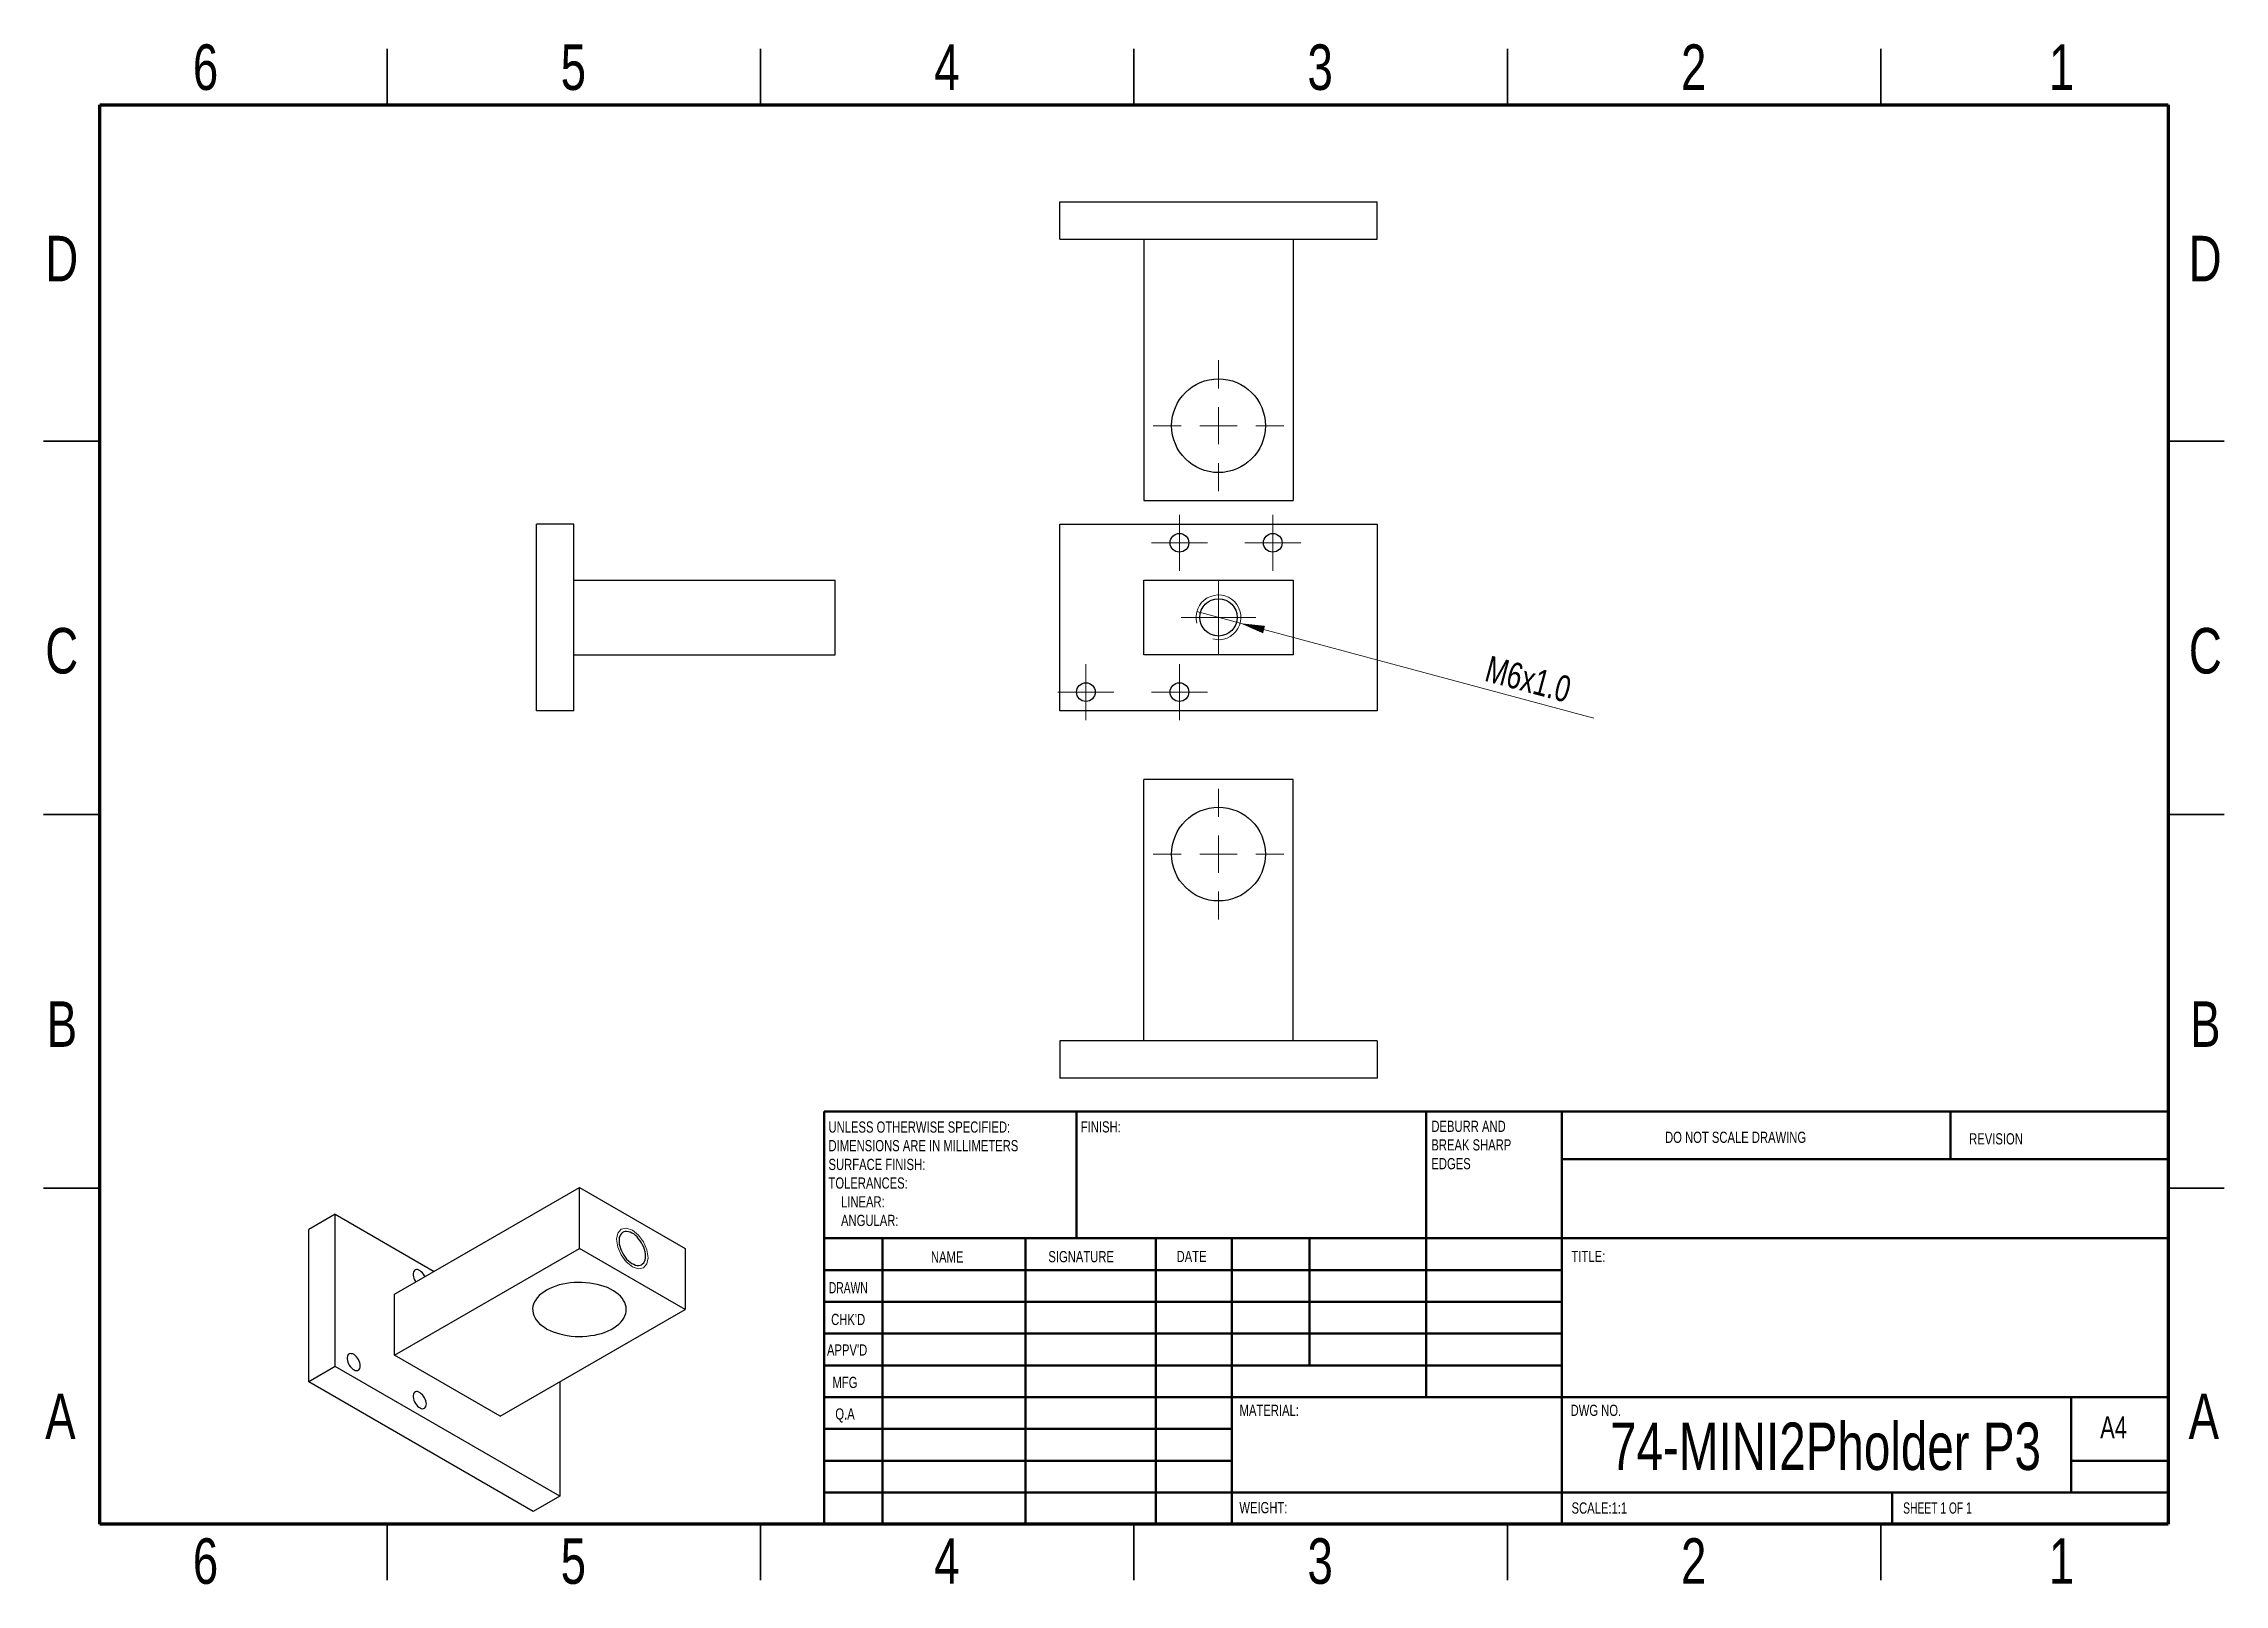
# Model space of a CAD drawing. Header units: inches. Extents: x 0.1 to 11.6, y 0.1 to 8.2.
import ezdxf

# ---------------------------------------------------------------- set-up
doc = ezdxf.new("R2010")
doc.units = ezdxf.units.IN
doc.header["$MEASUREMENT"] = 0
doc.styles.add('SLDTEXTSTYLE0', font='TXT', dxfattribs={"width": 0.75})
doc.styles.add('SLDTEXTSTYLE1', font='TXT', dxfattribs={"width": 0.686449})
doc.styles.add('SLDTEXTSTYLE2', font='TXT', dxfattribs={"width": 0.6875})
doc.dimstyles.new('SLDDIMSTYLE0', dxfattribs={"dimtxt": 0.137795, "dimasz": 0.13, "dimexe": 0, "dimexo": 0.0625, "dimgap": 0.034449, "dimtad": 1, "dimrnd": 1e-09, "dimzin": 4, "dimdsep": 46, "dimtxsty": 'SLDTEXTSTYLE0', "dimblk1": 'NONE', "dimsah": 1, "dimcen": 0, "dimadec": 0, "dimazin": 1, "dimtfac": 1, "dimtmove": 0, "dimatfit": 3, "dimldrblk": 'NONE', "dimfxl": 0, "dimfrac": 2, "dimtolj": 1, "dimtzin": 12, "dimarcsym": 0})

# ---------------------------------------------------------------- blocks, each defined once
blk = doc.blocks.new('SW_NOTE_0')
at = {"color": 0, "linetype": 'Continuous', "lineweight": 0, "attachment_point": 1, "style": 'SLDTEXTSTYLE0'}
for s, insert, char_height in [('UNLESS OTHERWISE SPECIFIED:', (0, 0.076), 0.05906), ('DIMENSIONS ARE IN MILLIMETERS', (0, -0.022), 0.05906), ('TOLERANCES:', (0, -0.219), 0.05906), ('SURFACE FINISH:', (0, -0.121), 0.05906), ('LINEAR:', (0.066, -0.318), 0.0591), ('ANGULAR:', (0.066, -0.416), 0.0591)]:
    blk.add_mtext(s, dxfattribs=dict(at, insert=insert, char_height=char_height))
blk = doc.blocks.new('SW_NOTE_0_1')
at = {"color": 0, "linetype": 'Continuous', "lineweight": 0, "attachment_point": 1, "style": 'SLDTEXTSTYLE0'}
for s, insert, char_height in [('DEBURR AND', (0, 0.076), 0.0591), ('BREAK SHARP', (0, -0.022), 0.05906), ('EDGES', (0, -0.121), 0.0591)]:
    blk.add_mtext(s, dxfattribs=dict(at, insert=insert, char_height=char_height))
blk = doc.blocks.new('_D')
at = {"color": 7, "linetype": 'Continuous', "lineweight": 0}
for q in [(6.178, 5.203), (8.271, 4.642)]:
    blk.add_line((6.406, 5.142), q, dxfattribs=at)
at = {"color": 7, "linetype": 'Continuous', "lineweight": 18}
blk.add_solid([(6.406, 5.142), (6.527, 5.089), (6.537, 5.128)], dxfattribs=at)
at = {"color": 7, "linetype": 'Continuous', "lineweight": 18, "insert": (7.724, 4.973), "char_height": 0.1378, "attachment_point": 1, "rotation": 345, "style": 'SLDTEXTSTYLE0'}
blk.add_mtext('M6x1.0', dxfattribs=at)
blk = doc.blocks.new('_None')
blk = doc.blocks.new('SW_CENTERMARKSYMBOL_0')
at = {"color": 0, "linetype": 'Continuous', "lineweight": 18}
for p, q in [((0, 0.098), (0, 0.148)), ((-0.098, 0), (-0.148, 0)), ((0, 0), (-0.098, 0)), ((0, 0), (0, 0.098)), ((0, 0), (0, -0.098)), ((0, 0), (0.098, 0)), ((0.098, 0), (0.148, 0)), ((0, -0.098), (0, -0.148))]:
    blk.add_line(p, q, dxfattribs=at)
blk = doc.blocks.new('SW_CENTERMARKSYMBOL_1')
at = {"color": 0, "linetype": 'Continuous', "lineweight": 18}
for p, q in [((0, 0.098), (0, 0.148)), ((-0.098, 0), (-0.148, 0)), ((0, 0), (-0.098, 0)), ((0, 0), (0, 0.098)), ((0, 0), (0, -0.098)), ((0, 0), (0.098, 0)), ((0.098, 0), (0.148, 0)), ((0, -0.098), (0, -0.148))]:
    blk.add_line(p, q, dxfattribs=at)
blk = doc.blocks.new('SW_CENTERMARKSYMBOL_2')
at = {"color": 0, "linetype": 'Continuous', "lineweight": 18}
for p, q in [((0, 0.098), (0, 0.148)), ((-0.098, 0), (-0.148, 0)), ((0, 0), (-0.098, 0)), ((0, 0), (0, 0.098)), ((0, 0), (0, -0.098)), ((0, 0), (0.098, 0)), ((0.098, 0), (0.148, 0)), ((0, -0.098), (0, -0.148))]:
    blk.add_line(p, q, dxfattribs=at)
blk = doc.blocks.new('SW_CENTERMARKSYMBOL_3')
at = {"color": 0, "linetype": 'Continuous', "lineweight": 18}
for p, q in [((0, 0.098), (0, 0.148)), ((-0.098, 0), (-0.148, 0)), ((0, 0), (-0.098, 0)), ((0, 0), (0, 0.098)), ((0, 0), (0, -0.098)), ((0, 0), (0.098, 0)), ((0.098, 0), (0.148, 0)), ((0, -0.098), (0, -0.148))]:
    blk.add_line(p, q, dxfattribs=at)
blk = doc.blocks.new('SW_CENTERMARKSYMBOL_4')
at = {"color": 0, "linetype": 'Continuous', "lineweight": 18}
for p, q in [((0, 0.098), (0, 0.197)), ((-0.098, 0), (-0.197, 0)), ((0, 0), (-0.098, 0)), ((0, 0), (0, 0.098)), ((0, 0), (0, -0.098)), ((0, 0), (0.098, 0)), ((0.098, 0), (0.197, 0)), ((0, -0.098), (0, -0.197))]:
    blk.add_line(p, q, dxfattribs=at)
blk = doc.blocks.new('SW_CENTERMARKSYMBOL_5')
at = {"color": 0, "linetype": 'Continuous', "lineweight": 18}
for p, q in [((0, 0.197), (0, 0.345)), ((-0.197, 0), (-0.345, 0)), ((0, 0), (-0.098, 0)), ((0, 0), (0, 0.098)), ((0, 0), (0, -0.098)), ((0, 0), (0.098, 0)), ((0.197, 0), (0.345, 0)), ((0, -0.197), (0, -0.345))]:
    blk.add_line(p, q, dxfattribs=at)
blk = doc.blocks.new('SW_CENTERMARKSYMBOL_6')
at = {"color": 0, "linetype": 'Continuous', "lineweight": 18}
for p, q in [((0, 0.197), (0, 0.345)), ((-0.197, 0), (-0.345, 0)), ((0, 0), (-0.098, 0)), ((0, 0), (0, 0.098)), ((0, 0), (0, -0.098)), ((0, 0), (0.098, 0)), ((0.197, 0), (0.345, 0)), ((0, -0.197), (0, -0.345))]:
    blk.add_line(p, q, dxfattribs=at)

msp = doc.modelspace()

# ---------------------------------------------------------------- linework, layer by layer
at = {"color": 7, "linetype": 'Continuous', "lineweight": 35}
for p, q in [((1.909, 7.874), (1.909, 8.169)), ((3.878, 7.874), (3.878, 8.169)), ((5.846, 8.169), (5.846, 7.874)), ((5.846, 7.874), (5.846, 8.169)), ((7.815, 7.874), (7.815, 8.169)), ((9.783, 7.874), (9.783, 8.169)), ((0.394, 6.102), (0.098, 6.102)), ((11.299, 6.102), (11.594, 6.102)), ((0.098, 4.134), (0.394, 4.134)), ((0.394, 4.134), (0.098, 4.134)), ((11.594, 4.134), (11.299, 4.134)), ((11.299, 4.134), (11.594, 4.134)), ((0.394, 2.165), (0.098, 2.165)), ((11.299, 2.165), (11.594, 2.165)), ((1.909, 0.394), (1.909, 0.098)), ((3.878, 0.394), (3.878, 0.098)), ((5.846, 0.098), (5.846, 0.394)), ((5.846, 0.394), (5.846, 0.098)), ((7.815, 0.394), (7.815, 0.098)), ((9.783, 0.394), (9.783, 0.098))]:
    msp.add_line(p, q, dxfattribs=at)
at = {"color": 7, "linetype": 'Continuous', "lineweight": 70}
for p, q in [((0.394, 0.394), (0.394, 7.874)), ((0.394, 7.874), (11.299, 7.874)), ((11.299, 7.874), (11.299, 0.394)), ((11.299, 0.394), (0.394, 0.394))]:
    msp.add_line(p, q, dxfattribs=at)
at = {"color": 7, "linetype": 'Continuous', "lineweight": 25}
for p, q in [((5.456, 7.364), (7.129, 7.364)), ((5.456, 7.167), (5.456, 7.364)), ((7.129, 7.167), (7.129, 7.364)), ((5.456, 7.167), (7.129, 7.167)), ((5.899, 7.167), (5.899, 5.789)), ((6.686, 7.167), (6.686, 5.789)), ((5.899, 5.789), (6.686, 5.789)), ((2.894, 5.665), (2.697, 5.665)), ((2.697, 4.68), (2.697, 5.665)), ((2.894, 4.68), (2.894, 5.665)), ((5.456, 4.68), (5.456, 5.665)), ((5.456, 5.665), (7.129, 5.665)), ((7.129, 5.665), (7.129, 4.68)), ((2.894, 5.369), (4.272, 5.369)), ((4.272, 4.976), (4.272, 5.369)), ((5.899, 4.976), (5.899, 5.369)), ((5.899, 5.369), (6.686, 5.369)), ((6.686, 5.369), (6.686, 4.976)), ((2.894, 4.976), (4.272, 4.976)), ((6.686, 4.976), (5.899, 4.976)), ((2.894, 4.68), (2.697, 4.68)), ((7.129, 4.68), (5.456, 4.68)), ((5.899, 2.941), (5.899, 4.319)), ((6.686, 4.319), (5.899, 4.319)), ((6.686, 2.941), (6.686, 4.319)), ((5.456, 2.941), (5.456, 2.744)), ((7.129, 2.941), (5.456, 2.941)), ((7.129, 2.941), (7.129, 2.744)), ((7.129, 2.744), (5.456, 2.744)), ((1.949, 1.606), (2.923, 2.168)), ((2.923, 1.847), (2.923, 2.168)), ((2.923, 2.168), (3.48, 1.847)), ((1.636, 2.027), (1.497, 1.947)), ((1.636, 1.224), (1.636, 2.027)), ((1.636, 2.027), (2.158, 1.726)), ((1.497, 1.143), (1.497, 1.947)), ((1.949, 1.284), (2.923, 1.847)), ((3.48, 1.525), (2.923, 1.847)), ((3.48, 1.847), (3.48, 1.525)), ((1.949, 1.284), (1.949, 1.606)), ((2.506, 0.963), (3.48, 1.525)), ((2.506, 0.963), (1.949, 1.284)), ((1.636, 1.224), (1.497, 1.143)), ((2.819, 0.541), (1.636, 1.224)), ((2.68, 0.46), (1.497, 1.143)), ((2.819, 1.143), (2.819, 0.541)), ((2.819, 0.541), (2.68, 0.46))]:
    msp.add_line(p, q, dxfattribs=at)
at = {"color": 7, "linetype": 'Continuous', "lineweight": 50}
for p, q in [((4.213, 2.569), (11.299, 2.569)), ((4.213, 2.569), (4.213, 0.394)), ((5.543, 1.9), (5.543, 2.569)), ((7.386, 2.569), (7.386, 1.063)), ((8.102, 2.569), (8.102, 0.394)), ((10.15, 2.318), (10.15, 2.569)), ((11.299, 2.318), (8.102, 2.318)), ((11.299, 1.9), (4.213, 1.9)), ((4.52, 1.9), (4.52, 0.394)), ((5.275, 1.9), (5.275, 0.394)), ((5.961, 1.9), (5.961, 0.394)), ((6.362, 0.394), (6.362, 1.9)), ((6.772, 1.23), (6.772, 1.9)), ((8.102, 1.732), (4.213, 1.732)), ((8.102, 1.565), (4.213, 1.565)), ((8.102, 1.398), (4.213, 1.398)), ((8.102, 1.23), (4.213, 1.23)), ((6.362, 1.063), (4.213, 1.063)), ((6.362, 1.063), (11.299, 1.063)), ((10.787, 0.561), (10.787, 1.063)), ((6.362, 0.896), (4.213, 0.896)), ((6.362, 0.728), (4.213, 0.728)), ((11.299, 0.728), (10.787, 0.728)), ((4.213, 0.561), (11.299, 0.561)), ((9.843, 0.394), (9.843, 0.561))]:
    msp.add_line(p, q, dxfattribs=at)
at = {"color": 7, "linetype": 'Continuous', "lineweight": 18, "flags": 128}
msp.add_lwpolyline([(3.285, 1.798), (3.279, 1.765), (3.261, 1.744), (3.234, 1.739), (3.202, 1.75), (3.17, 1.776), (3.143, 1.813), (3.125, 1.854), (3.118, 1.895), (3.125, 1.928), (3.143, 1.949), (3.17, 1.954), (3.202, 1.943), (3.234, 1.917), (3.261, 1.881), (3.279, 1.839), (3.285, 1.798)], dxfattribs=at)
at = {"color": 7, "linetype": 'Continuous', "lineweight": 25, "flags": 128}
for points in [[(3.271, 1.806), (3.271, 1.818), (3.269, 1.829), (3.266, 1.841), (3.262, 1.853), (3.256, 1.865), (3.25, 1.876), (3.243, 1.887), (3.235, 1.898), (3.227, 1.907), (3.218, 1.915), (3.209, 1.923), (3.199, 1.928), (3.19, 1.933), (3.181, 1.935), (3.172, 1.936), (3.164, 1.936), (3.157, 1.934), (3.15, 1.93), (3.144, 1.925), (3.14, 1.919), (3.136, 1.911), (3.133, 1.902), (3.132, 1.892), (3.132, 1.881), (3.133, 1.87), (3.136, 1.858), (3.14, 1.846), (3.144, 1.834), (3.15, 1.823), (3.157, 1.811), (3.164, 1.801), (3.172, 1.791), (3.181, 1.782), (3.19, 1.774), (3.199, 1.768), (3.209, 1.763), (3.218, 1.759), (3.227, 1.757), (3.235, 1.757), (3.243, 1.758), (3.25, 1.761), (3.256, 1.765), (3.262, 1.771), (3.266, 1.778), (3.269, 1.787), (3.271, 1.796), (3.271, 1.806)], [(2.109, 1.698), (2.106, 1.703), (2.101, 1.711), (2.096, 1.718), (2.089, 1.724), (2.083, 1.729), (2.076, 1.733), (2.07, 1.735), (2.064, 1.735), (2.058, 1.734), (2.054, 1.731), (2.05, 1.726), (2.048, 1.721), (2.047, 1.714), (2.047, 1.706), (2.048, 1.698), (2.05, 1.689), (2.054, 1.681), (2.058, 1.673), (2.06, 1.67)], [(2.749, 1.626), (2.735, 1.617), (2.722, 1.608), (2.711, 1.598), (2.701, 1.587), (2.693, 1.576), (2.686, 1.565), (2.681, 1.553), (2.678, 1.542), (2.676, 1.53), (2.677, 1.518), (2.679, 1.506), (2.682, 1.494), (2.688, 1.483), (2.695, 1.471), (2.703, 1.46), (2.713, 1.45), (2.725, 1.44), (2.738, 1.431), (2.752, 1.422), (2.768, 1.414), (2.784, 1.407), (2.802, 1.401), (2.82, 1.396), (2.84, 1.391), (2.859, 1.387), (2.88, 1.385), (2.9, 1.383), (2.921, 1.383), (2.941, 1.383), (2.962, 1.384), (2.982, 1.387), (3.002, 1.39), (3.021, 1.394), (3.04, 1.399), (3.058, 1.406), (3.075, 1.412), (3.091, 1.42), (3.105, 1.429), (3.119, 1.438), (3.131, 1.448), (3.141, 1.458), (3.15, 1.469), (3.157, 1.48), (3.163, 1.491), (3.167, 1.503), (3.17, 1.515), (3.17, 1.527), (3.169, 1.539), (3.166, 1.55), (3.162, 1.562), (3.156, 1.573), (3.148, 1.585), (3.139, 1.595), (3.128, 1.605), (3.115, 1.615), (3.102, 1.624), (3.087, 1.632), (3.071, 1.64), (3.053, 1.646), (3.035, 1.652), (3.017, 1.657), (2.997, 1.661), (2.977, 1.664), (2.957, 1.666), (2.936, 1.668), (2.916, 1.668), (2.895, 1.667), (2.874, 1.665), (2.854, 1.662), (2.835, 1.658), (2.816, 1.654), (2.798, 1.648), (2.78, 1.641), (2.764, 1.634), (2.749, 1.626)], [(1.768, 1.228), (1.767, 1.236), (1.766, 1.244), (1.762, 1.253), (1.758, 1.261), (1.753, 1.269), (1.748, 1.276), (1.741, 1.282), (1.735, 1.287), (1.728, 1.291), (1.722, 1.292), (1.716, 1.293), (1.71, 1.291), (1.706, 1.289), (1.702, 1.284), (1.7, 1.279), (1.699, 1.272), (1.699, 1.264), (1.7, 1.256), (1.702, 1.247), (1.706, 1.239), (1.71, 1.231), (1.716, 1.223), (1.722, 1.217), (1.728, 1.211), (1.735, 1.207), (1.741, 1.204), (1.748, 1.203), (1.753, 1.204), (1.758, 1.206), (1.762, 1.209), (1.766, 1.214), (1.767, 1.221), (1.768, 1.228)], [(2.116, 1.027), (2.115, 1.035), (2.113, 1.043), (2.11, 1.052), (2.106, 1.06), (2.101, 1.068), (2.096, 1.075), (2.089, 1.081), (2.083, 1.086), (2.076, 1.09), (2.07, 1.092), (2.064, 1.092), (2.058, 1.091), (2.054, 1.088), (2.05, 1.083), (2.048, 1.078), (2.047, 1.071), (2.047, 1.063), (2.048, 1.055), (2.05, 1.046), (2.054, 1.038), (2.058, 1.03), (2.064, 1.022), (2.07, 1.016), (2.076, 1.01), (2.083, 1.006), (2.089, 1.003), (2.096, 1.002), (2.101, 1.003), (2.106, 1.005), (2.11, 1.008), (2.113, 1.013), (2.115, 1.02), (2.116, 1.027)]]:
    msp.add_lwpolyline(points, dxfattribs=at)
at = {"color": 7, "linetype": 'Continuous', "lineweight": 25}
for centre, radius in [((6.292, 6.183), 0.247), ((6.086, 5.566), 0.0492), ((6.578, 5.566), 0.0492), ((6.292, 5.173), 0.0984), ((5.593, 4.779), 0.0492), ((6.086, 4.779), 0.0492), ((6.292, 3.925), 0.247)]:
    msp.add_circle(centre, radius, dxfattribs=at)
at = {"color": 7, "linetype": 'Continuous', "lineweight": 18}
msp.add_arc((6.292, 5.173), 0.118, 255, 195, dxfattribs=at)

# ---------------------------------------------------------------- block references
at = {"color": 7, "linetype": 'Continuous', "lineweight": 0}
for name, p in [('SW_CENTERMARKSYMBOL_5', (6.292, 6.183)), ('SW_CENTERMARKSYMBOL_2', (6.086, 5.566)), ('SW_CENTERMARKSYMBOL_1', (6.578, 5.566)), ('SW_CENTERMARKSYMBOL_4', (6.292, 5.173)), ('SW_CENTERMARKSYMBOL_3', (5.593, 4.779)), ('SW_CENTERMARKSYMBOL_0', (6.086, 4.779)), ('SW_CENTERMARKSYMBOL_6', (6.292, 3.925)), ('SW_NOTE_0', (4.236, 2.44)), ('SW_NOTE_0_1', (7.414, 2.444))]:
    msp.add_blockref(name, p, dxfattribs=at)

# ---------------------------------------------------------------- texts
for s, insert, char_height, attachment_point, style in [('6', (0.952, 8.193), 0.24, 2, 'SLDTEXTSTYLE0'), ('5', (2.891, 8.193), 0.24, 2, 'SLDTEXTSTYLE0'), ('4', (4.86, 8.193), 0.24, 2, 'SLDTEXTSTYLE0'), ('3', (6.828, 8.193), 0.24, 2, 'SLDTEXTSTYLE0'), ('2', (8.797, 8.193), 0.24, 2, 'SLDTEXTSTYLE0'), ('1', (10.736, 8.193), 0.24, 2, 'SLDTEXTSTYLE0'), ('D', (0.194, 7.184), 0.24, 2, 'SLDTEXTSTYLE0'), ('D', (11.493, 7.184), 0.24, 2, 'SLDTEXTSTYLE0'), ('C', (0.194, 5.117), 0.24, 2, 'SLDTEXTSTYLE0'), ('C', (11.494, 5.117), 0.24, 2, 'SLDTEXTSTYLE0'), ('B', (0.195, 3.149), 0.24, 2, 'SLDTEXTSTYLE0'), ('B', (11.494, 3.149), 0.24, 2, 'SLDTEXTSTYLE0'), ('FINISH:', (5.566, 2.517), 0.0591, 1, 'SLDTEXTSTYLE0'), ('DO NOT SCALE DRAWING', (8.646, 2.462), 0.05906, 1, 'SLDTEXTSTYLE0'), ('REVISION', (10.249, 2.454), 0.0591, 1, 'SLDTEXTSTYLE0'), ('NAME', (4.776, 1.831), 0.0591, 1, 'SLDTEXTSTYLE0'), ('SIGNATURE', (5.395, 1.833), 0.0591, 1, 'SLDTEXTSTYLE0'), ('DATE', (6.071, 1.834), 0.0591, 1, 'SLDTEXTSTYLE0'), ('TITLE:', (8.153, 1.834), 0.0591, 1, 'SLDTEXTSTYLE0'), ('DRAWN', (4.238, 1.669), 0.0591, 1, 'SLDTEXTSTYLE1'), ("CHK'D", (4.25, 1.502), 0.0591, 1, 'SLDTEXTSTYLE0'), ("APPV'D", (4.228, 1.341), 0.0591, 1, 'SLDTEXTSTYLE0'), ('MFG', (4.257, 1.17), 0.0591, 1, 'SLDTEXTSTYLE0'), ('A', (0.187, 1.082), 0.24, 2, 'SLDTEXTSTYLE0'), ('A', (11.486, 1.082), 0.24, 2, 'SLDTEXTSTYLE0'), ('Q.A', (4.272, 1.004), 0.0591, 1, 'SLDTEXTSTYLE0'), ('MATERIAL:', (6.403, 1.023), 0.0591, 1, 'SLDTEXTSTYLE0'), ('DWG NO.', (8.148, 1.023), 0.0591, 1, 'SLDTEXTSTYLE0'), ('74-MINI2Pholder P3', (9.492, 0.929), 0.25, 2, 'SLDTEXTSTYLE0'), ('A4', (10.94, 0.961), 0.1146, 1, 'SLDTEXTSTYLE0'), ('WEIGHT:', (6.402, 0.51), 0.059, 1, 'SLDTEXTSTYLE0'), ('SCALE:1:1', (8.153, 0.508), 0.0591, 1, 'SLDTEXTSTYLE0'), ('SHEET 1 OF 1', (9.901, 0.508), 0.05906, 1, 'SLDTEXTSTYLE2'), ('6', (0.952, 0.319), 0.24, 2, 'SLDTEXTSTYLE0'), ('5', (2.891, 0.319), 0.24, 2, 'SLDTEXTSTYLE0'), ('4', (4.86, 0.319), 0.24, 2, 'SLDTEXTSTYLE0'), ('3', (6.828, 0.319), 0.24, 2, 'SLDTEXTSTYLE0'), ('2', (8.797, 0.319), 0.24, 2, 'SLDTEXTSTYLE0'), ('1', (10.736, 0.319), 0.24, 2, 'SLDTEXTSTYLE0')]:
    msp.add_mtext(s, dxfattribs=dict(at, insert=insert, char_height=char_height, attachment_point=attachment_point, style=style))

# ---------------------------------------------------------------- dimensions: what is measured, and where the dimension line sits
at = {"color": 7, "linetype": 'Continuous', "lineweight": 18}
dim = msp.add_diameter_dim_2p(p1=(6.178, 5.203), p2=(6.406, 5.142), text='M6x1.0', dimstyle='SLDDIMSTYLE0', override={"dimpost": '<>'}, dxfattribs=at)
dim.commit()
dim.dimension.update_dxf_attribs({"geometry": '_D', "text_midpoint": (7.978, 4.721), "dimtype": 163})

doc.saveas('drawing.dxf')
